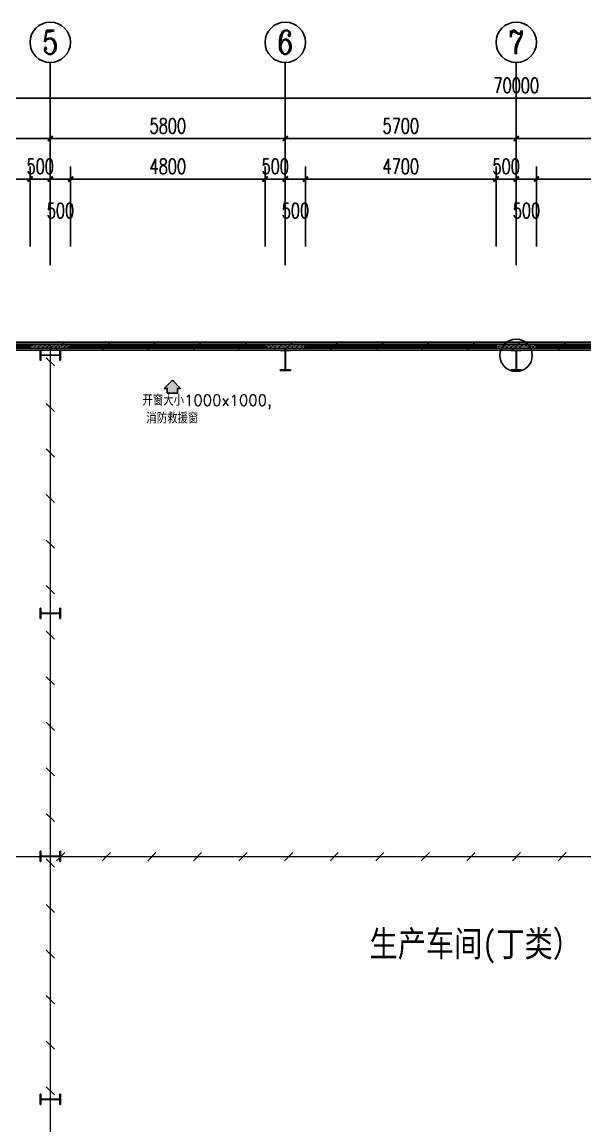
# Model space of a CAD drawing. Extents: x 7651907 to 8255021, y -2490714 to -1144618.
# Drawn here: x 7878786 to 7892677, y -1804936 to -1777679 of the extents above; entities that cross this region are included whole.
import ezdxf
from ezdxf.enums import TextEntityAlignment as Align

# ---------------------------------------------------------------- set-up
doc = ezdxf.new("R2010")
doc.units = 0
doc.header["$LTSCALE"] = 1000
doc.linetypes.add('CENTER2', pattern=[1.125, 0.75, -0.125, 0.125, -0.125])
doc.layers.get('0').update_dxf_attribs({"linetype": 'CONTINUOUS'})
doc.layers.get('Defpoints').update_dxf_attribs({"linetype": 'CONTINUOUS'})
for name, color, linetype in [('001-墙体', 30, 'CONTINUOUS'), ('001-文字', 11, 'CONTINUOUS'), ('AXIS', 3, 'CONTINUOUS'), ('AXIS_TEXT', 7, 'CONTINUOUS'), ('M_Prof', 2, 'CONTINUOUS'), ('PUB_HATCH', 8, 'CONTINUOUS'), ('PUB_TEXT', 7, 'CONTINUOUS'), ('SHTLN', 4, 'CONTINUOUS'), ('wen强文字', 2, 'CONTINUOUS'), ('WINDOW', 4, 'CONTINUOUS'), ('WIRE-接地', 4, 'CONTINUOUS')]:
    doc.layers.add(name, color=color, linetype=linetype)
doc.styles.add('_TCH_AXIS', font='COMPLEX', dxfattribs={"bigfont": 'GBCBIG'})
doc.styles.add('_TCH_DIM_T3', font='SIMPLEX', dxfattribs={"width": 0.705882, "bigfont": 'GBCBIG'})
doc.styles.add('COMPLEX', font='COMPLEX')
doc.styles.get("Standard").update_dxf_attribs({"font": 'txt.shx', "width": 0.7, "bigfont": 'TSSDCHN.shx'})
doc.styles.add('宋体', font='', dxfattribs={"width": 0.8})
doc.styles.get('宋体').set_extended_font_data('SimSun')
doc.dimstyles.new('_TCH_ARCH&&125', dxfattribs={"dimtxt": 371.875, "dimasz": 125, "dimexe": 312.5, "dimexo": 375, "dimgap": 125, "dimtad": 1, "dimdec": 0, "dimzin": 0, "dimdsep": 46, "dimtxsty": '_TCH_DIM_T3', "dimblk": 'ARCHTICK', "dimcen": 0.09, "dimclrt": 7, "dimazin": 2, "dimtfac": 1, "dimtdec": 0, "dimtix": 1, "dimtmove": 2, "dimatfit": 3, "dimfxl": 0, "dimtolj": 1, "dimtzin": 0, "dimarcsym": 0})
pattern_1 = [(45, (0, 53.85), (-106.06606, 106.06606), []), (45, (52.16, 0), (-106.06606, 106.06606), [59.21055, -33.8346])]

# ---------------------------------------------------------------- blocks, each defined once
blk = doc.blocks.new('sgdgsgsg')
at = {"layer": 'M_Prof'}
for points in [[(8011296, -896651), (8011296, -896901), (8011308, -896901), (8011308, -896779), (8011784, -896779), (8011784, -896901), (8011796, -896901), (8011796, -896651), (8011784, -896651), (8011784, -896773), (8011308, -896773), (8011308, -896651)], [(8017471, -896651), (8017221, -896651), (8017221, -896663), (8017343, -896663), (8017343, -897139), (8017221, -897139), (8017221, -897151), (8017471, -897151), (8017471, -897139), (8017349, -897139), (8017349, -896663), (8017471, -896663)], [(8023171, -896651), (8022921, -896651), (8022921, -896663), (8023043, -896663), (8023043, -897139), (8022921, -897139), (8022921, -897151), (8023171, -897151), (8023171, -897139), (8023049, -897139), (8023049, -896663), (8023171, -896663)], [(8011296, -903026), (8011296, -903276), (8011308, -903276), (8011308, -903154), (8011784, -903154), (8011784, -903276), (8011796, -903276), (8011796, -903026), (8011784, -903026), (8011784, -903148), (8011308, -903148), (8011308, -903026)], [(8011296, -909026), (8011296, -909276), (8011308, -909276), (8011308, -909154), (8011784, -909154), (8011784, -909276), (8011796, -909276), (8011796, -909026), (8011784, -909026), (8011784, -909148), (8011308, -909148), (8011308, -909026)], [(8011296, -915026), (8011296, -915276), (8011308, -915276), (8011308, -915154), (8011784, -915154), (8011784, -915276), (8011796, -915276), (8011796, -915026), (8011784, -915026), (8011784, -915148), (8011308, -915148), (8011308, -915026)]]:
    blk.add_lwpolyline(points, close=True, dxfattribs=at)
blk = doc.blocks.new('5181895')
h = blk.add_hatch(color=13)
h.dxf.hatch_style = 1
h.paths.add_polyline_path([(-1101987, -147875), (-1102144, -148033), (-1102087, -148033), (-1102087, -148123), (-1101887, -148123), (-1101887, -148033), (-1101829, -148033)])
at = {"color": 13}
blk.add_lwpolyline([(-1101987, -147875), (-1102144, -148033), (-1102087, -148033), (-1102087, -148123), (-1101887, -148123), (-1101887, -148033), (-1101829, -148033), (-1101987, -147875)], close=True, dxfattribs=at)
blk = doc.blocks.new('_AXISO')
blk.add_circle((0, 0), 0.5)
at = {"layer": 'AXIS_TEXT', "style": 'COMPLEX', "width": 1.041667}
blk.add_attdef('A', text='', height=0.56, dxfattribs=at).set_placement((-0.25, -0.28), (0.25, -0.28), align=Align.FIT)
blk = doc.blocks.new('_ArchTick')
at = {"color": 0, "linetype": 'ByBlock', "const_width": 0.4}
blk.add_lwpolyline([(-0.5, -0.5), (0.5, 0.5)], dxfattribs=at)
blk = doc.blocks.new('*D69')
at = {"layer": 'AXIS', "color": 0, "lineweight": -2}
for p, q in [((8000, 95575), (8000, 99637)), ((78000, 95575), (78000, 99637)), ((8000, 99325), (78000, 99325))]:
    blk.add_line(p, q, dxfattribs=at)
at = {"layer": 'Defpoints', "color": 0}
for p in [(78000, 99325), (8000, 95200), (78000, 95200)]:
    blk.add_point(p, dxfattribs=at)
at = {"layer": 'AXIS', "color": 0, "lineweight": -2, "xscale": 125, "yscale": 125, "zscale": 125, "rotation": 180}
blk.add_blockref('_ArchTick', (8000, 99325), dxfattribs=at)
at = {"layer": 'AXIS', "color": 0, "lineweight": -2, "xscale": 125, "yscale": 125, "zscale": 125}
blk.add_blockref('_ArchTick', (78000, 99325), dxfattribs=at)
at = {"layer": 'AXIS', "color": 7, "insert": (43000, 99636), "char_height": 371.9, "attachment_point": 5, "style": '_TCH_DIM_T3'}
blk.add_mtext('\\A1;70000', dxfattribs=at)
blk = doc.blocks.new('*D73')
at = {"layer": 'AXIS', "color": 0, "lineweight": -2}
for p, q in [((25450, 95575), (25450, 98637)), ((31500, 95575), (31500, 98637)), ((25450, 98325), (31500, 98325))]:
    blk.add_line(p, q, dxfattribs=at)
at = {"layer": 'Defpoints', "color": 0}
for p in [(31500, 98325), (25450, 95200), (31500, 95200)]:
    blk.add_point(p, dxfattribs=at)
at = {"layer": 'AXIS', "color": 0, "lineweight": -2, "xscale": 125, "yscale": 125, "zscale": 125, "rotation": 180}
blk.add_blockref('_ArchTick', (25450, 98325), dxfattribs=at)
at = {"layer": 'AXIS', "color": 0, "lineweight": -2, "xscale": 125, "yscale": 125, "zscale": 125}
blk.add_blockref('_ArchTick', (31500, 98325), dxfattribs=at)
at = {"layer": 'AXIS', "color": 7, "insert": (28475, 98636), "char_height": 371.9, "attachment_point": 5, "style": '_TCH_DIM_T3'}
blk.add_mtext('\\A1;6050', dxfattribs=at)
blk = doc.blocks.new('*D74')
at = {"layer": 'AXIS', "color": 0, "lineweight": -2}
for p, q in [((31500, 95575), (31500, 98637)), ((37300, 95575), (37300, 98637)), ((31500, 98325), (37300, 98325))]:
    blk.add_line(p, q, dxfattribs=at)
at = {"layer": 'Defpoints', "color": 0}
for p in [(37300, 98325), (31500, 95200), (37300, 95200)]:
    blk.add_point(p, dxfattribs=at)
at = {"layer": 'AXIS', "color": 0, "lineweight": -2, "xscale": 125, "yscale": 125, "zscale": 125, "rotation": 180}
blk.add_blockref('_ArchTick', (31500, 98325), dxfattribs=at)
at = {"layer": 'AXIS', "color": 0, "lineweight": -2, "xscale": 125, "yscale": 125, "zscale": 125}
blk.add_blockref('_ArchTick', (37300, 98325), dxfattribs=at)
at = {"layer": 'AXIS', "color": 7, "insert": (34400, 98636), "char_height": 371.9, "attachment_point": 5, "style": '_TCH_DIM_T3'}
blk.add_mtext('\\A1;5800', dxfattribs=at)
blk = doc.blocks.new('*D75')
at = {"layer": 'AXIS', "color": 0, "lineweight": -2}
for p, q in [((37300, 95575), (37300, 98637)), ((43000, 95575), (43000, 98637)), ((37300, 98325), (43000, 98325))]:
    blk.add_line(p, q, dxfattribs=at)
at = {"layer": 'Defpoints', "color": 0}
for p in [(43000, 98325), (37300, 95200), (43000, 95200)]:
    blk.add_point(p, dxfattribs=at)
at = {"layer": 'AXIS', "color": 0, "lineweight": -2, "xscale": 125, "yscale": 125, "zscale": 125, "rotation": 180}
blk.add_blockref('_ArchTick', (37300, 98325), dxfattribs=at)
at = {"layer": 'AXIS', "color": 0, "lineweight": -2, "xscale": 125, "yscale": 125, "zscale": 125}
blk.add_blockref('_ArchTick', (43000, 98325), dxfattribs=at)
at = {"layer": 'AXIS', "color": 7, "insert": (40150, 98636), "char_height": 371.9, "attachment_point": 5, "style": '_TCH_DIM_T3'}
blk.add_mtext('\\A1;5700', dxfattribs=at)
blk = doc.blocks.new('*D76')
at = {"layer": 'AXIS', "color": 0, "lineweight": -2}
for p, q in [((43000, 95575), (43000, 98637)), ((48700, 95575), (48700, 98637)), ((43000, 98325), (48700, 98325))]:
    blk.add_line(p, q, dxfattribs=at)
at = {"layer": 'Defpoints', "color": 0}
for p in [(48700, 98325), (43000, 95200), (48700, 95200)]:
    blk.add_point(p, dxfattribs=at)
at = {"layer": 'AXIS', "color": 0, "lineweight": -2, "xscale": 125, "yscale": 125, "zscale": 125, "rotation": 180}
blk.add_blockref('_ArchTick', (43000, 98325), dxfattribs=at)
at = {"layer": 'AXIS', "color": 0, "lineweight": -2, "xscale": 125, "yscale": 125, "zscale": 125}
blk.add_blockref('_ArchTick', (48700, 98325), dxfattribs=at)
at = {"layer": 'AXIS', "color": 7, "insert": (45850, 98636), "char_height": 371.9, "attachment_point": 5, "style": '_TCH_DIM_T3'}
blk.add_mtext('\\A1;5700', dxfattribs=at)
blk = doc.blocks.new('$TCHSYS$WIN2D')
for p, q in [((-0.5, 0.5), (0.5, 0.5)), ((-0.5, 0.5), (-0.5, -0.5)), ((0.5, 0.5), (0.5, -0.5)), ((0.5, 0.1667), (-0.5, 0.1667)), ((0.5, -0.1667), (-0.5, -0.1667)), ((-0.5, -0.5), (0.5, -0.5))]:
    blk.add_line(p, q)
blk = doc.blocks.new('*D171')
at = {"layer": 'AXIS', "color": 0, "lineweight": -2}
for p, q in [((25950, 95661), (25950, 97637)), ((31000, 95661), (31000, 97637)), ((25950, 97325), (31000, 97325))]:
    blk.add_line(p, q, dxfattribs=at)
at = {"layer": 'Defpoints', "color": 0}
for p in [(31000, 97325), (25950, 95286), (31000, 95286)]:
    blk.add_point(p, dxfattribs=at)
at = {"layer": 'AXIS', "color": 0, "lineweight": -2, "xscale": 125, "yscale": 125, "zscale": 125, "rotation": 180}
blk.add_blockref('_ArchTick', (25950, 97325), dxfattribs=at)
at = {"layer": 'AXIS', "color": 0, "lineweight": -2, "xscale": 125, "yscale": 125, "zscale": 125}
blk.add_blockref('_ArchTick', (31000, 97325), dxfattribs=at)
at = {"layer": 'AXIS', "color": 7, "insert": (28475, 97636), "char_height": 371.9, "attachment_point": 5, "style": '_TCH_DIM_T3'}
blk.add_mtext('\\A1;5050', dxfattribs=at)
blk = doc.blocks.new('*D172')
at = {"layer": 'AXIS', "color": 0, "lineweight": -2}
for p, q in [((31000, 95661), (31000, 97637)), ((31500, 95661), (31500, 97637)), ((31000, 97325), (30875, 97325)), ((31000, 97325), (31500, 97325)), ((31500, 97325), (31625, 97325))]:
    blk.add_line(p, q, dxfattribs=at)
at = {"layer": 'Defpoints', "color": 0}
for p in [(31500, 97325), (31000, 95286), (31500, 95286)]:
    blk.add_point(p, dxfattribs=at)
at = {"layer": 'AXIS', "color": 0, "lineweight": -2, "xscale": 125, "yscale": 125, "zscale": 125}
blk.add_blockref('_ArchTick', (31000, 97325), dxfattribs=at)
at = {"layer": 'AXIS', "color": 0, "lineweight": -2, "xscale": 125, "yscale": 125, "zscale": 125, "rotation": 180}
blk.add_blockref('_ArchTick', (31500, 97325), dxfattribs=at)
at = {"layer": 'AXIS', "color": 7, "insert": (31250, 97636), "char_height": 371.9, "attachment_point": 5, "style": '_TCH_DIM_T3'}
blk.add_mtext('\\A1;500', dxfattribs=at)
blk = doc.blocks.new('*D173')
at = {"layer": 'AXIS', "color": 0, "lineweight": -2}
for p, q in [((31500, 95661), (31500, 97637)), ((32000, 95661), (32000, 97637)), ((31500, 97325), (32000, 97325))]:
    blk.add_line(p, q, dxfattribs=at)
at = {"layer": 'Defpoints', "color": 0}
for p in [(32000, 97325), (31500, 95286), (32000, 95286)]:
    blk.add_point(p, dxfattribs=at)
at = {"layer": 'AXIS', "color": 0, "lineweight": -2, "xscale": 125, "yscale": 125, "zscale": 125, "rotation": 180}
blk.add_blockref('_ArchTick', (31500, 97325), dxfattribs=at)
at = {"layer": 'AXIS', "color": 0, "lineweight": -2, "xscale": 125, "yscale": 125, "zscale": 125}
blk.add_blockref('_ArchTick', (32000, 97325), dxfattribs=at)
at = {"layer": 'AXIS', "color": 7, "insert": (31750, 96544), "char_height": 371.9, "attachment_point": 5, "style": '_TCH_DIM_T3'}
blk.add_mtext('\\A1;500', dxfattribs=at)
blk = doc.blocks.new('*D174')
at = {"layer": 'AXIS', "color": 0, "lineweight": -2}
for p, q in [((32000, 95661), (32000, 97637)), ((36800, 95661), (36800, 97637)), ((32000, 97325), (36800, 97325))]:
    blk.add_line(p, q, dxfattribs=at)
at = {"layer": 'Defpoints', "color": 0}
for p in [(36800, 97325), (32000, 95286), (36800, 95286)]:
    blk.add_point(p, dxfattribs=at)
at = {"layer": 'AXIS', "color": 0, "lineweight": -2, "xscale": 125, "yscale": 125, "zscale": 125, "rotation": 180}
blk.add_blockref('_ArchTick', (32000, 97325), dxfattribs=at)
at = {"layer": 'AXIS', "color": 0, "lineweight": -2, "xscale": 125, "yscale": 125, "zscale": 125}
blk.add_blockref('_ArchTick', (36800, 97325), dxfattribs=at)
at = {"layer": 'AXIS', "color": 7, "insert": (34400, 97636), "char_height": 371.9, "attachment_point": 5, "style": '_TCH_DIM_T3'}
blk.add_mtext('\\A1;4800', dxfattribs=at)
blk = doc.blocks.new('*D175')
at = {"layer": 'AXIS', "color": 0, "lineweight": -2}
for p, q in [((36800, 95661), (36800, 97637)), ((37300, 95661), (37300, 97637)), ((36800, 97325), (36675, 97325)), ((36800, 97325), (37300, 97325)), ((37300, 97325), (37425, 97325))]:
    blk.add_line(p, q, dxfattribs=at)
at = {"layer": 'Defpoints', "color": 0}
for p in [(37300, 97325), (36800, 95286), (37300, 95286)]:
    blk.add_point(p, dxfattribs=at)
at = {"layer": 'AXIS', "color": 0, "lineweight": -2, "xscale": 125, "yscale": 125, "zscale": 125}
blk.add_blockref('_ArchTick', (36800, 97325), dxfattribs=at)
at = {"layer": 'AXIS', "color": 0, "lineweight": -2, "xscale": 125, "yscale": 125, "zscale": 125, "rotation": 180}
blk.add_blockref('_ArchTick', (37300, 97325), dxfattribs=at)
at = {"layer": 'AXIS', "color": 7, "insert": (37050, 97636), "char_height": 371.9, "attachment_point": 5, "style": '_TCH_DIM_T3'}
blk.add_mtext('\\A1;500', dxfattribs=at)
blk = doc.blocks.new('*D176')
at = {"layer": 'AXIS', "color": 0, "lineweight": -2}
for p, q in [((37300, 95661), (37300, 97637)), ((37800, 95661), (37800, 97637)), ((37300, 97325), (37800, 97325))]:
    blk.add_line(p, q, dxfattribs=at)
at = {"layer": 'Defpoints', "color": 0}
for p in [(37800, 97325), (37300, 95286), (37800, 95286)]:
    blk.add_point(p, dxfattribs=at)
at = {"layer": 'AXIS', "color": 0, "lineweight": -2, "xscale": 125, "yscale": 125, "zscale": 125, "rotation": 180}
blk.add_blockref('_ArchTick', (37300, 97325), dxfattribs=at)
at = {"layer": 'AXIS', "color": 0, "lineweight": -2, "xscale": 125, "yscale": 125, "zscale": 125}
blk.add_blockref('_ArchTick', (37800, 97325), dxfattribs=at)
at = {"layer": 'AXIS', "color": 7, "insert": (37550, 96544), "char_height": 371.9, "attachment_point": 5, "style": '_TCH_DIM_T3'}
blk.add_mtext('\\A1;500', dxfattribs=at)
blk = doc.blocks.new('*D177')
at = {"layer": 'AXIS', "color": 0, "lineweight": -2}
for p, q in [((37800, 95661), (37800, 97637)), ((42500, 95661), (42500, 97637)), ((37800, 97325), (42500, 97325))]:
    blk.add_line(p, q, dxfattribs=at)
at = {"layer": 'Defpoints', "color": 0}
for p in [(42500, 97325), (37800, 95286), (42500, 95286)]:
    blk.add_point(p, dxfattribs=at)
at = {"layer": 'AXIS', "color": 0, "lineweight": -2, "xscale": 125, "yscale": 125, "zscale": 125, "rotation": 180}
blk.add_blockref('_ArchTick', (37800, 97325), dxfattribs=at)
at = {"layer": 'AXIS', "color": 0, "lineweight": -2, "xscale": 125, "yscale": 125, "zscale": 125}
blk.add_blockref('_ArchTick', (42500, 97325), dxfattribs=at)
at = {"layer": 'AXIS', "color": 7, "insert": (40150, 97636), "char_height": 371.9, "attachment_point": 5, "style": '_TCH_DIM_T3'}
blk.add_mtext('\\A1;4700', dxfattribs=at)
blk = doc.blocks.new('*D178')
at = {"layer": 'AXIS', "color": 0, "lineweight": -2}
for p, q in [((42500, 95661), (42500, 97637)), ((43000, 95661), (43000, 97637)), ((42500, 97325), (42375, 97325)), ((42500, 97325), (43000, 97325)), ((43000, 97325), (43125, 97325))]:
    blk.add_line(p, q, dxfattribs=at)
at = {"layer": 'Defpoints', "color": 0}
for p in [(43000, 97325), (42500, 95286), (43000, 95286)]:
    blk.add_point(p, dxfattribs=at)
at = {"layer": 'AXIS', "color": 0, "lineweight": -2, "xscale": 125, "yscale": 125, "zscale": 125}
blk.add_blockref('_ArchTick', (42500, 97325), dxfattribs=at)
at = {"layer": 'AXIS', "color": 0, "lineweight": -2, "xscale": 125, "yscale": 125, "zscale": 125, "rotation": 180}
blk.add_blockref('_ArchTick', (43000, 97325), dxfattribs=at)
at = {"layer": 'AXIS', "color": 7, "insert": (42750, 97636), "char_height": 371.9, "attachment_point": 5, "style": '_TCH_DIM_T3'}
blk.add_mtext('\\A1;500', dxfattribs=at)
blk = doc.blocks.new('*D179')
at = {"layer": 'AXIS', "color": 0, "lineweight": -2}
for p, q in [((43000, 95661), (43000, 97637)), ((43500, 95661), (43500, 97637)), ((43000, 97325), (43500, 97325))]:
    blk.add_line(p, q, dxfattribs=at)
at = {"layer": 'Defpoints', "color": 0}
for p in [(43500, 97325), (43000, 95286), (43500, 95286)]:
    blk.add_point(p, dxfattribs=at)
at = {"layer": 'AXIS', "color": 0, "lineweight": -2, "xscale": 125, "yscale": 125, "zscale": 125, "rotation": 180}
blk.add_blockref('_ArchTick', (43000, 97325), dxfattribs=at)
at = {"layer": 'AXIS', "color": 0, "lineweight": -2, "xscale": 125, "yscale": 125, "zscale": 125}
blk.add_blockref('_ArchTick', (43500, 97325), dxfattribs=at)
at = {"layer": 'AXIS', "color": 7, "insert": (43250, 96544), "char_height": 371.9, "attachment_point": 5, "style": '_TCH_DIM_T3'}
blk.add_mtext('\\A1;500', dxfattribs=at)
blk = doc.blocks.new('*D180')
at = {"layer": 'AXIS', "color": 0, "lineweight": -2}
for p, q in [((43500, 95661), (43500, 97637)), ((48200, 95661), (48200, 97637)), ((43500, 97325), (48200, 97325))]:
    blk.add_line(p, q, dxfattribs=at)
at = {"layer": 'Defpoints', "color": 0}
for p in [(48200, 97325), (43500, 95286), (48200, 95286)]:
    blk.add_point(p, dxfattribs=at)
at = {"layer": 'AXIS', "color": 0, "lineweight": -2, "xscale": 125, "yscale": 125, "zscale": 125, "rotation": 180}
blk.add_blockref('_ArchTick', (43500, 97325), dxfattribs=at)
at = {"layer": 'AXIS', "color": 0, "lineweight": -2, "xscale": 125, "yscale": 125, "zscale": 125}
blk.add_blockref('_ArchTick', (48200, 97325), dxfattribs=at)
at = {"layer": 'AXIS', "color": 7, "insert": (45850, 97636), "char_height": 371.9, "attachment_point": 5, "style": '_TCH_DIM_T3'}
blk.add_mtext('\\A1;4700', dxfattribs=at)
blk = doc.blocks.new('$TelecSys$00000008')
blk.add_line((0.4, 0.4), (-0.4, -0.4))
blk = doc.blocks.new('A$C0DF00DDE')
at = {"layer": 'PUB_HATCH'}
h = blk.add_hatch(dxfattribs=at)
h.set_pattern_fill('天然石材', color=256, scale=30, style=0)
h.set_pattern_definition(pattern_1)
h.paths.add_polyline_path([(31000, 93150), (32000, 93150), (32000, 93250), (31000, 93250)])
h = blk.add_hatch(dxfattribs=at)
h.set_pattern_fill('天然石材', color=256, scale=30, style=0)
h.set_pattern_definition(pattern_1)
h.paths.add_polyline_path([(36800, 93150), (37800, 93150), (37800, 93250), (36800, 93250)])
h = blk.add_hatch(dxfattribs=at)
h.set_pattern_fill('天然石材', color=256, scale=30, style=0)
h.set_pattern_definition(pattern_1)
h.paths.add_polyline_path([(42500, 93150), (43500, 93150), (43500, 93250), (42500, 93250)])
at = {"layer": '001-墙体', "color": 54}
for p, q in [((32000, 93250), (31000, 93250)), ((31000, 93250), (31000, 93150)), ((32000, 93150), (32000, 93250)), ((37800, 93250), (36800, 93250)), ((36800, 93250), (36800, 93150)), ((37800, 93150), (37800, 93250)), ((43500, 93250), (42500, 93250)), ((42500, 93250), (42500, 93150)), ((43500, 93150), (43500, 93250)), ((31000, 93150), (32000, 93150)), ((36800, 93150), (37800, 93150)), ((42500, 93150), (43500, 93150))]:
    blk.add_line(p, q, dxfattribs=at)
at = {"layer": '001-墙体'}
blk.add_lwpolyline([(7900, 93300), (78100, 93300), (78100, 7900), (7900, 7900)], close=True, dxfattribs=at)
for points in [[(8100, 80299.9), (8100, 93100), (77900, 93100), (77900, 80299.9)], [(60850, 93100), (25150, 93100)]]:
    blk.add_lwpolyline(points, dxfattribs=at)
at = {"layer": 'AXIS'}
for p, q in [((31500, 95200), (31500, 100200)), ((37300, 95200), (37300, 100200)), ((43000, 95200), (43000, 100200))]:
    blk.add_line(p, q, dxfattribs=at)
blk.add_blockref('sgdgsgsg', (-7980045.8, 989751))
at = {"xscale": 1.279999999998836, "yscale": 1.279999999998836, "zscale": 1.279999999998836}
blk.add_blockref('5181895', (1445055.2, 281635.4), dxfattribs=at)
at = {"layer": 'AXIS'}
ref = blk.add_blockref('_AXISO', (31500, 100700), dxfattribs=dict(at, xscale=1000, yscale=1000, zscale=1000))
ref.add_attrib('A', '5', dxfattribs={"layer": 'AXIS_TEXT', "ltscale": 100, "height": 582.4, "style": '_TCH_AXIS'}).set_placement((31305.9, 100408.8), (31694.1, 100408.8), align=Align.FIT)
ref = blk.add_blockref('_AXISO', (37300, 100700), dxfattribs=dict(at, xscale=1000, yscale=1000, zscale=1000))
ref.add_attrib('A', '6', dxfattribs={"layer": 'AXIS_TEXT', "ltscale": 100, "height": 582.4, "style": '_TCH_AXIS'}).set_placement((37105.9, 100408.8), (37494.1, 100408.8), align=Align.FIT)
ref = blk.add_blockref('_AXISO', (43000, 100700), dxfattribs=dict(at, xscale=1000, yscale=1000, zscale=1000))
ref.add_attrib('A', '7', dxfattribs={"layer": 'AXIS_TEXT', "ltscale": 100, "height": 582.4, "style": '_TCH_AXIS'}).set_placement((42805.9, 100408.8), (43194.1, 100408.8), align=Align.FIT)
at = {"layer": 'WINDOW', "yscale": 100}
for p, xscale, zscale in [((28475, 93200), 5050.000002792105, 5050.000002792105), ((34400, 93200), 4800, 4800), ((40150, 93200), 4700, 4700), ((45850, 93200), 4700, 4700)]:
    blk.add_blockref('$TCHSYS$WIN2D', p, dxfattribs=dict(at, xscale=xscale, zscale=zscale))
at = {"layer": '001-文字', "style": '宋体', "width": 0.8}
blk.add_text('生产车间(丁类）', height=637.97, dxfattribs=at).set_placement((39376.6, 78121.8))
at = {"layer": 'PUB_TEXT', "color": 1}
for s, height, p in [('开窗大小1000x1000,', 270.071, (33772.8, 91727.7)), ('消防救援窗', 270.07, (33868.2, 91287.6))]:
    blk.add_text(s, height=height, dxfattribs=at).set_placement(p)
at = {"layer": 'AXIS'}
for p1, p2, distance, picture, middle in [((8000, 95200), (78000, 95200), 4125, '*D69', (43000, 99635.9)), ((25450, 95200), (31500, 95200), 3125, '*D73', (28475, 98635.9)), ((31500, 95200), (37300, 95200), 3125, '*D74', (34400, 98635.9)), ((37300, 95200), (43000, 95200), 3125, '*D75', (40150, 98635.9)), ((43000, 95200), (48700, 95200), 3125, '*D76', (45850, 98635.9)), ((25950, 95285.8), (31000, 95285.8), 2039.2, '*D171', (28475, 97635.9)), ((31000, 95285.8), (31500, 95285.8), 2039.2, '*D172', (31250, 97635.9)), ((32000, 95285.8), (36800, 95285.8), 2039.2, '*D174', (34400, 97635.9)), ((36800, 95285.8), (37300, 95285.8), 2039.2, '*D175', (37050, 97635.9)), ((37800, 95285.8), (42500, 95285.8), 2039.2, '*D177', (40150, 97635.9)), ((42500, 95285.8), (43000, 95285.8), 2039.2, '*D178', (42750, 97635.9)), ((43500, 95285.8), (48200, 95285.8), 2039.2, '*D180', (45850, 97635.9))]:
    dim = blk.add_aligned_dim(p1=p1, p2=p2, distance=distance, dimstyle='_TCH_ARCH&&125', dxfattribs=at)
    dim.commit()
    dim.dimension.update_dxf_attribs({"geometry": picture, "text_midpoint": middle})
for base, p1, p2, picture, middle in [((32000, 97325), (31500, 95285.8), (32000, 95285.8), '*D173', (31750, 96543.7)), ((37800, 97325), (37300, 95285.8), (37800, 95285.8), '*D176', (37550, 96543.7)), ((43500, 97325), (43000, 95285.8), (43500, 95285.8), '*D179', (43250, 96543.7))]:
    dim = blk.add_linear_dim(base=base, p1=p1, p2=p2, angle=0, dimstyle='_TCH_ARCH&&125', dxfattribs=at)
    dim.commit()
    dim.dimension.update_dxf_attribs({"geometry": picture, "text_midpoint": middle, "dimtype": 161})

msp = doc.modelspace()

# ---------------------------------------------------------------- linework, layer by layer
at = {"layer": 'wen强文字', "color": 1}
msp.add_circle((7890979.1, -1785909.3), 399.9, dxfattribs=at)
at = {"layer": 'WIRE-接地', "color": 4, "linetype": 'CENTER2', "const_width": 30}
for points in [[(7879483.2, -1785628.9), (7879483.2, -1870883.7)], [(7855983.2, -1785678.9), (7855983.2, -1870881.5), (7925995.9, -1870881.5), (7925995.9, -1785675.8), (7855983.3, -1785675.8)], [(7855983.2, -1798287.1), (7925995.9, -1798287.1)]]:
    msp.add_lwpolyline(points, dxfattribs=at)

# ---------------------------------------------------------------- block references
at = {"ltscale": 100}
msp.add_blockref('A$C0DF00DDE', (7847983.2, -1878878.9), dxfattribs=at)
at = {"layer": 'SHTLN', "color": 4, "xscale": 250, "yscale": 250, "zscale": 250}
for p, rotation in [((7879739.6, -1785675.8), 180), ((7880864.6, -1785675.8), 180), ((7881989.6, -1785675.8), 180), ((7883114.6, -1785675.8), 180), ((7884239.6, -1785675.8), 180), ((7885364.6, -1785675.8), 180), ((7886489.6, -1785675.8), 180), ((7887614.6, -1785675.8), 180), ((7888739.6, -1785675.8), 180), ((7889864.6, -1785675.8), 180), ((7890989.6, -1785675.8), 180), ((7892114.6, -1785675.8), 180), ((7879483.2, -1786068.8), 270), ((7879483.2, -1787193.8), 270), ((7879483.2, -1788318.8), 270), ((7879483.2, -1789443.8), 270), ((7879483.2, -1790568.8), 270), ((7879483.2, -1791693.8), 270), ((7879483.2, -1792818.8), 270), ((7879483.2, -1793943.8), 270), ((7879483.2, -1795068.8), 270), ((7879483.2, -1796193.8), 270), ((7879483.2, -1797318.8), 270), ((7879483.2, -1798443.8), 270), ((7879483.2, -1799568.8), 270), ((7879483.2, -1800693.8), 270), ((7879483.2, -1801818.8), 270), ((7879483.2, -1802943.8), 270), ((7879483.2, -1804068.8), 270)]:
    msp.add_blockref('$TelecSys$00000008', p, dxfattribs=dict(at, rotation=rotation))
for p in [(7879739.5, -1798287.1), (7880864.5, -1798287.1), (7881989.5, -1798287.1), (7883114.5, -1798287.1), (7884239.5, -1798287.1), (7885364.5, -1798287.1), (7886489.5, -1798287.1), (7887614.5, -1798287.1), (7888739.5, -1798287.1), (7889864.5, -1798287.1), (7890989.5, -1798287.1), (7892114.5, -1798287.1)]:
    msp.add_blockref('$TelecSys$00000008', p, dxfattribs=at)

doc.saveas('drawing.dxf')
